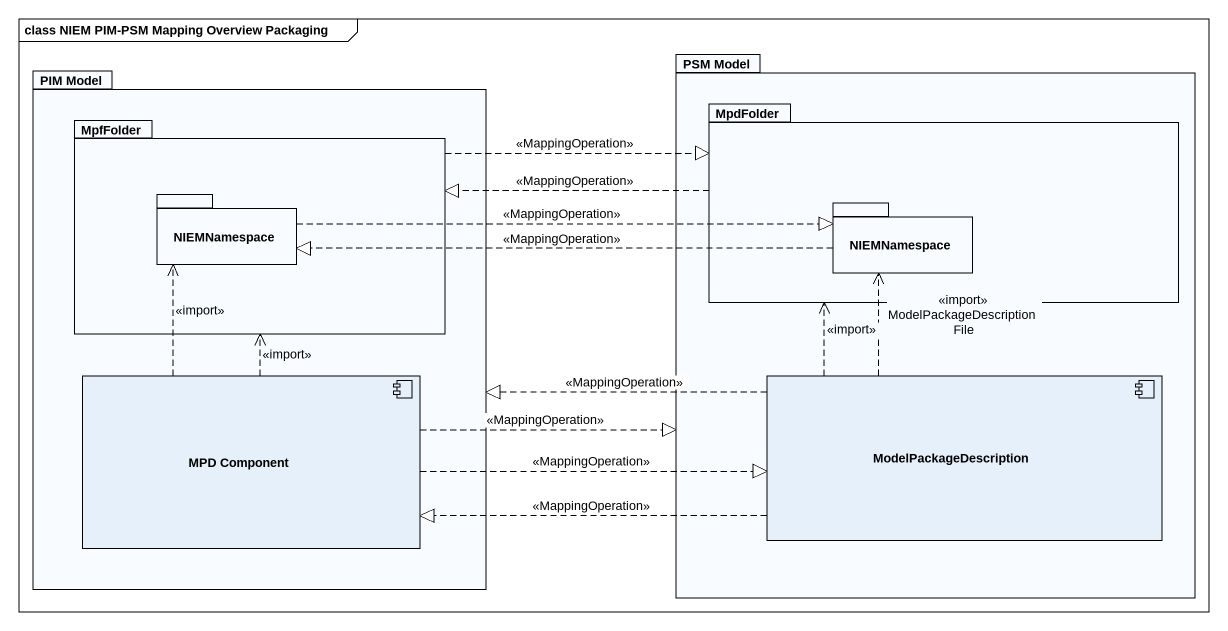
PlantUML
@startuml
mainframe class NIEM PIM-PSM Mapping Overview Packaging
package "PSM Model" as PSM_Model {
  package MpdFolder {
    package "NIEMNamespace" as NIEMNamespace_2 {
    }
  }
  component ModelPackageDescription
}
package "PIM Model" as PIM_Model {
  package MpfFolder {
    package NIEMNamespace {
    }
  }
  component "MPD Component" as MPD_Component
}
MpdFolder .left.|> MpfFolder : <<MappingOperation>>
MpfFolder .right.|> MpdFolder : <<MappingOperation>>
NIEMNamespace .right.|> NIEMNamespace_2 : <<MappingOperation>>
NIEMNamespace_2 .left.|> NIEMNamespace : <<MappingOperation>>
MPD_Component .right.|> PSM_Model : <<MappingOperation>>
MPD_Component .up.> MpfFolder : <<import>>
MPD_Component .up.> NIEMNamespace : <<import>>
MPD_Component .right.|> ModelPackageDescription : <<MappingOperation>>
ModelPackageDescription .left.|> PIM_Model : <<MappingOperation>>
ModelPackageDescription .up.> MpdFolder : <<import>>
ModelPackageDescription .up.> NIEMNamespace_2 : <<import>> ModelPackageDescriptionFile
ModelPackageDescription .left.|> MPD_Component : <<MappingOperation>>
@enduml
